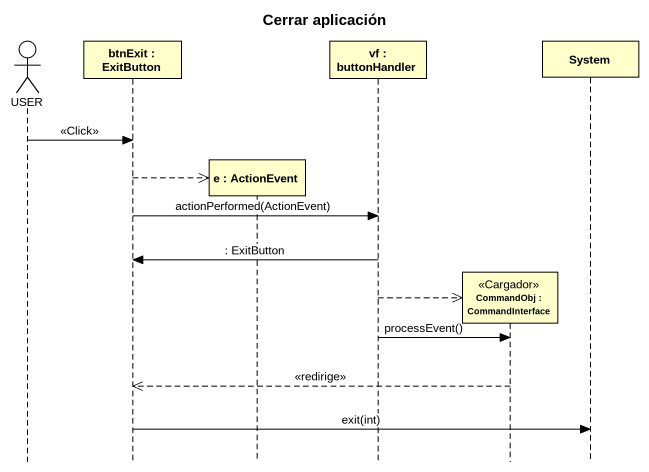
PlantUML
@startuml
title Cerrar aplicación
hide footbox
actor USER
participant "btnExit : ExitButton" as btnExit
participant "e : ActionEvent" as e
participant "vf : buttonHandler" as vf
participant "CommandObj : CommandInterface" as CommandObj <<Cargador>>
participant System

USER -> btnExit : <<Click>>
btnExit -->> e **
btnExit -> vf : actionPerformed(ActionEvent)
vf -> btnExit : : ExitButton
vf -->> CommandObj **
vf -> CommandObj : processEvent()
CommandObj -->> btnExit : <<redirige>>
btnExit -> System : exit(int)
@enduml
